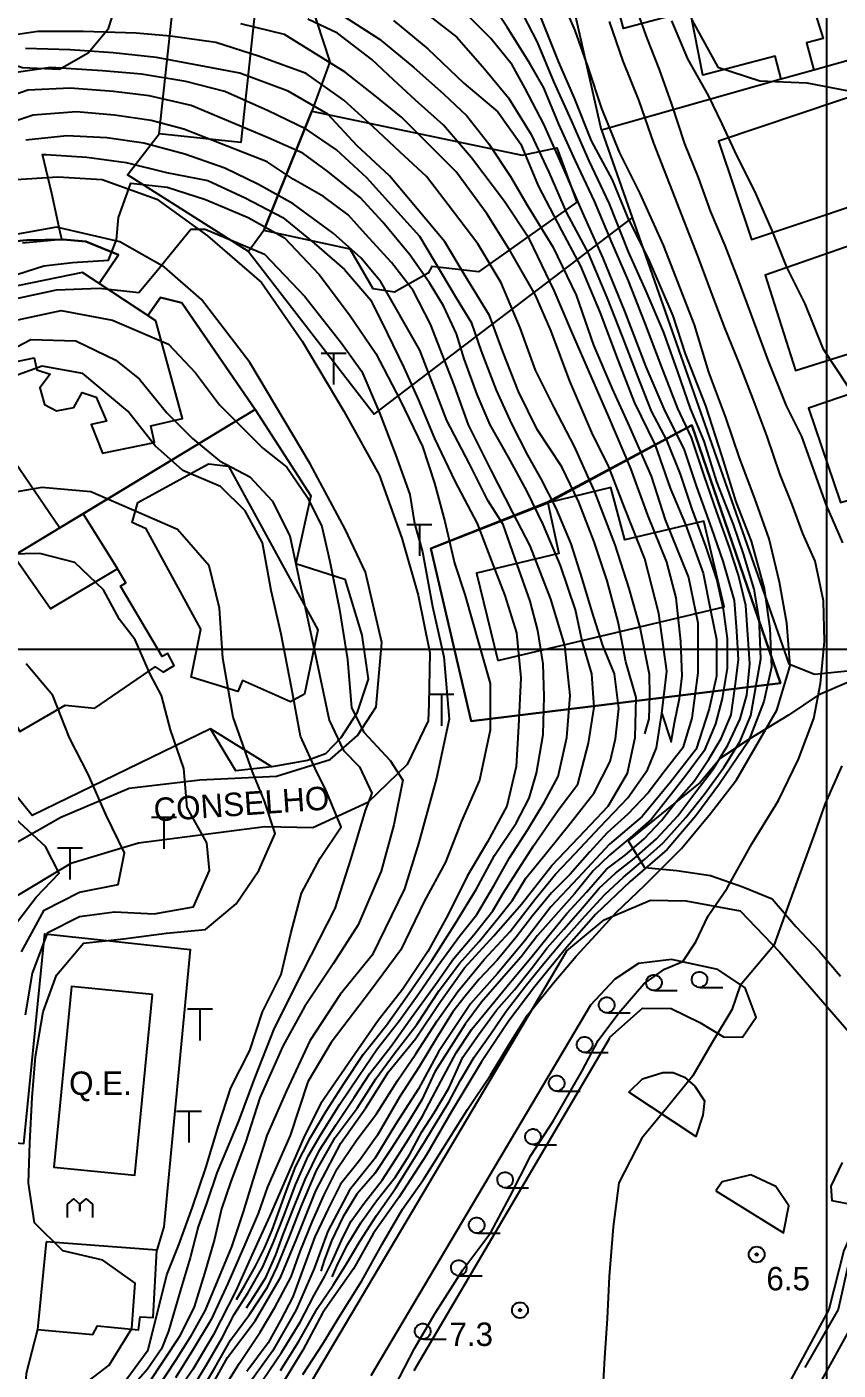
# Model space of a CAD drawing. Extents: x 555347 to 556479, y 8560498 to 8561653.
# Drawn here: x 555697.7 to 555801.5, y 8561107.8 to 8561279.7 of the extents above; entities that cross this region are included whole.
import ezdxf

# ---------------------------------------------------------------- set-up
doc = ezdxf.new("R2010")
doc.units = 0
doc.header["$MEASUREMENT"] = 0
for name, color, linetype in [('10', 24, 'CONTINUOUS'), ('12', 3, 'CONTINUOUS'), ('21', 4, 'CONTINUOUS'), ('30', 2, 'CONTINUOUS'), ('38', 255, 'CONTINUOUS'), ('4', 255, 'CONTINUOUS'), ('42', 255, 'CONTINUOUS'), ('44', 255, 'CONTINUOUS'), ('5', 1, 'CONTINUOUS'), ('50', 255, 'CONTINUOUS'), ('6', 2, 'CONTINUOUS'), ('7', 42, 'CONTINUOUS')]:
    doc.layers.add(name, color=color, linetype=linetype)

# ---------------------------------------------------------------- blocks, each defined once
blk = doc.blocks.new('COD007', base_point=(556370.32, 8561240.38))
at = {"layer": '4'}
for points in [[(556370.316, 8561241.3956), (556370.5168, 8561241.3792), (556370.7156, 8561241.318), (556370.9212, 8561241.2012), (556371.1236, 8561241.0072), (556371.2452, 8561240.7848), (556371.3152, 8561240.5864), (556371.3332, 8561240.3828), (556371.314, 8561240.188), (556371.2436, 8561239.9836), (556371.1232, 8561239.7764), (556370.9232, 8561239.5776), (556370.718, 8561239.4492), (556370.5176, 8561239.396), (556370.3128, 8561239.3792), (556370.108, 8561239.3984), (556369.9132, 8561239.4596), (556369.7048, 8561239.5812), (556369.5112, 8561239.7812), (556369.3808, 8561239.9844), (556369.3248, 8561240.184), (556369.3128, 8561240.386), (556369.3268, 8561240.5876), (556369.38, 8561240.79), (556369.5116, 8561240.9964), (556369.7064, 8561241.1968), (556369.9148, 8561241.3292), (556370.1204, 8561241.3896)], [(556370.32, 8561240.18), (556370.12, 8561240.38), (556370.32, 8561240.58), (556370.52, 8561240.38)]]:
    blk.add_lwpolyline(points, close=True, dxfattribs=at)
blk = doc.blocks.new('COD140', base_point=(555924.61, 8561329.59))
at = {"layer": '30'}
blk.add_lwpolyline([(555923.01, 8561327.89), (555923.01, 8561329.59), (555923.81, 8561330.298333), (555924.607333, 8561329.587167), (555924.61, 8561328.74), (555924.607333, 8561329.587167), (555925.41, 8561330.298333), (555926.207333, 8561329.587167), (555926.21, 8561327.89)], dxfattribs=at)
blk = doc.blocks.new('COD002', base_point=(556385.36, 8561413.63))
at = {"layer": '30'}
blk.add_line((556385.477067, 8561412.624135), (556388.357067, 8561412.624135), dxfattribs=at)
blk.add_lwpolyline([(556384.36, 8561413.73), (556384.4, 8561413.93), (556384.44, 8561414.03), (556384.5, 8561414.13), (556384.56, 8561414.23), (556384.64, 8561414.33), (556384.8, 8561414.45), (556384.92, 8561414.53), (556385.06, 8561414.58), (556385.26, 8561414.63), (556385.46, 8561414.63), (556385.66, 8561414.58), (556385.76, 8561414.55), (556385.92, 8561414.45), (556386.06, 8561414.33), (556386.16, 8561414.23), (556386.22, 8561414.13), (556386.28, 8561414.03), (556386.32, 8561413.93), (556386.36, 8561413.73), (556386.36, 8561413.53), (556386.31, 8561413.33), (556386.26, 8561413.23), (556386.21, 8561413.13), (556386.16, 8561413.03), (556386.06, 8561412.93), (556385.91, 8561412.83), (556385.76, 8561412.73), (556385.66, 8561412.68), (556385.46, 8561412.63), (556385.26, 8561412.63), (556385.06, 8561412.68), (556384.96, 8561412.73), (556384.81, 8561412.83), (556384.66, 8561412.93), (556384.56, 8561413.03), (556384.51, 8561413.13), (556384.46, 8561413.23), (556384.41, 8561413.33), (556384.36, 8561413.53)], close=True, dxfattribs=at)
blk = doc.blocks.new('COD013', base_point=(555984.05, 8561208.14))
at = {"layer": '50'}
for p, q in [((555985.645993, 8561212.14), (555982.445993, 8561212.14)), ((555984.0524, 8561212.1364), (555984.0524, 8561208.1444))]:
    blk.add_line(p, q, dxfattribs=at)

msp = doc.modelspace()

# ---------------------------------------------------------------- linework, layer by layer
at = {"layer": '10'}
for points in [[(555728.1, 8561293.44, 21.37), (555730.36, 8561293.69, 21.37), (555736.45, 8561275.17, 21.93), (555734.11, 8561268.86, 28.59), (555728, 8561253.59, 29.28), (555726.01, 8561250.91, 30.28), (555710.53, 8561260.72, 27.6), (555714.61, 8561265.96, 45.82)], [(555804.92, 8561293.68, 6.06), (555810.33, 8561277.49, 6.06), (555798.37, 8561274.1, 6.81)], [(555794.18, 8561272.97, 6.81), (555771.18, 8561266.45, 9.6), (555767.48, 8561282.81, 12.88)], [(555771.18, 8561266.45, 9.6), (555795.17, 8561198.16, 12.64), (555798.44, 8561196.83, 12.56), (555807.77, 8561197.77, 12.22), (555834.55, 8561205.19, 8.85)], [(555726.01, 8561250.91, 30.28), (555742.09, 8561230.1, 29.42), (555775.06, 8561255.18, 11.48)], [(555681.99, 8561244.62, 27.22), (555690.49, 8561249.7, 27.65), (555694, 8561252, 27.84), (555697.66, 8561252.35, 27.85), (555702.31, 8561252.44, 27.86), (555705.23, 8561252.19, 27.9), (555709.38, 8561250.47, 28.56), (555706.92, 8561246.81, 28.68)], [(555698.33, 8561178.74, 35.78), (555664.39, 8561220.75, 27.91), (555662.68, 8561225.03, 27.31), (555662.24, 8561227.05, 27.27), (555662.4, 8561228.19, 27.25), (555663.03, 8561229.75, 27.24), (555665.34, 8561231.87, 27.24), (555681.99, 8561244.62, 27.22), (555701.9, 8561215.55, 36.19)], [(555713.14, 8561242.7, 26.8), (555714.77, 8561245.04, 26.8), (555717.48, 8561244.34, 27.79), (555726.86, 8561230.67, 31.66), (555695.95, 8561211.95, 55.9)], [(555726.86, 8561230.67, 31.66), (555734, 8561219.62, 32.2), (555732.09, 8561211, 31.04), (555738.36, 8561208.97, 29.06), (555740.52, 8561201.82, 29.06), (555741.36, 8561196.19, 29.06), (555739.88, 8561191.83, 29.06), (555737.86, 8561188.65, 29.63), (555735.86, 8561186.62, 29.63), (555733.56, 8561185.75, 30.39), (555729.03, 8561184.95, 30.96), (555721.17, 8561189.81, 33.34), (555698.33, 8561178.74, 35.78)], [(555754.53, 8561190.79, 29.16), (555794.09, 8561195.67, 13.62), (555782.76, 8561228.69, 13.92), (555764.22, 8561218.78, 25.36)], [(555764.22, 8561218.78, 25.36), (555749.34, 8561212.91, 29.29), (555754.53, 8561190.79, 29.16)], [(555704.87, 8561217.35, 36.2), (555709.28, 8561210.3, 57.17)], [(555699.02, 8561112.95, 34.32), (555697.57, 8561107.3, 34.31), (555697.05, 8561099.55, 34.21), (555672.89, 8561102, 34.65), (555676.16, 8561138.42, 34.7), (555697.26, 8561136.77, 34.51), (555699.96, 8561163.59, 33.36), (555718.55, 8561161.59, 33.52), (555715.19, 8561126.08, 34.6), (555714.28, 8561123.09, 34.31)], [(555824.46, 8561131.02, 6.98), (555810.07, 8561134.09, 8.31), (555803.12, 8561122.75, 8.98), (555801.48, 8561115.51, 8.99), (555797.24, 8561108.07, 8.92)]]:
    msp.add_polyline3d(points, dxfattribs=at)
at = {"layer": '12'}
for points in [[(555692.9, 8561259.89, 25.49), (555701.61, 8561260.47, 26.01), (555707.32, 8561260.11, 26.35), (555714.31, 8561257.59, 26.83), (555720.79, 8561252.9, 27.19), (555727.7, 8561246.95, 27.66), (555732.88, 8561239.44, 27.98), (555738.23, 8561230.48, 28.28), (555742.73, 8561222.31, 28.49), (555745.63, 8561214.23, 28.81), (555747.73, 8561206.94, 29), (555749.23, 8561199.54, 28.91), (555749.12, 8561192.96, 29.31), (555749.01, 8561190.83, 29.37), (555746.31, 8561185.24, 29.62), (555741.31, 8561180.38, 29.97), (555734.25, 8561177.13, 30.56), (555728.13, 8561177.26, 31.82), (555711.96, 8561175.2, 33.65), (555703.29, 8561172.58, 34.71), (555696.13, 8561168.28, 35.42)], [(555686.33, 8561169.61, 35.57), (555702.02, 8561178.53, 34.46), (555710.74, 8561182.24, 33.62), (555719.78, 8561183.29, 32.52), (555729.63, 8561183.76, 31.51), (555736.47, 8561185.88, 30.36), (555739.98, 8561188.98, 29.72), (555742.37, 8561192.63, 29.18), (555743.07, 8561200.87, 28.8), (555741.01, 8561209.85, 28.55), (555738.41, 8561215.37, 28.35), (555733.93, 8561223.74, 28.35), (555726.2, 8561236.71, 28.04), (555720.01, 8561244.77, 27.66), (555715.29, 8561248.91, 26.81), (555709.58, 8561252.16, 26.2), (555701.46, 8561254, 25.52), (555693.35, 8561252.59, 25.32)], [(555676.04, 8560990.23, 10.19), (555717.93, 8561022.59, 14.54), (555722.06, 8561018.68, 14.64), (555761.36, 8561052.13, 10.08), (555763.21, 8561055.97, 9.68), (555762.66, 8561060.53, 9.53), (555759.82, 8561065.22, 9.72), (555731.52, 8561096.95, 9.58), (555732.17, 8561103.39, 9.46), (555733.52, 8561105.36, 9.44), (555766.76, 8561161.41, 8.69), (555771.52, 8561165.39, 8.64), (555777.49, 8561167.91, 8.27), (555781.97, 8561167.81, 8.04), (555788.93, 8561166.54, 7.98), (555793.98, 8561161.28, 7.54), (555803.42, 8561150.41, 7.12)], [(555747.21, 8561107.71, 8.92), (555772.24, 8561150.2, 8.11), (555772.25, 8561150.35, 8.11), (555776.44, 8561154.06, 7.92), (555780.13, 8561154.01, 7.8), (555783.77, 8561152.22, 7.71), (555786.81, 8561150.41, 7.71), (555789.26, 8561150.38, 7.71), (555790.99, 8561152.92, 7.78), (555789.6, 8561156.69, 7.98), (555786.08, 8561159.02, 8), (555780.17, 8561160.29, 8.12), (555775.95, 8561159.77, 8.33), (555772.9, 8561157.79, 8.45), (555769.78, 8561154.47, 8.45), (555741.69, 8561107.01, 9.35)], [(555802, 8561134.34, 6.79), (555800.54, 8561131.28, 6.89), (555800.69, 8561129.48, 7.04), (555803.95, 8561128.8, 7.16)], [(555803.95, 8561128.8, 7.16), (555804.5, 8561128.13, 0), (555802.23, 8561123.06, 0), (555800.27, 8561115.51, 0), (555793.24, 8561102.5, 0), (555782.34, 8561083.64, 0), (555777.78, 8561076.97, 0), (555775.09, 8561075.81, 0), (555771.97, 8561074.22, 0), (555766.49, 8561068.3, 0)], [(555796.25, 8561100.77, 7.88), (555810.57, 8561126.7, 6.81)], [(555802.23, 8561123.06, 0), (555800.27, 8561115.51, 0), (555793.24, 8561102.5, 0), (555777.78, 8561076.97, 0), (555775.09, 8561075.81, 0), (555771.97, 8561074.22, 0), (555766.49, 8561068.3, 0)]]:
    msp.add_polyline3d(points, dxfattribs=at)
for points in [[(555774.7, 8561143.34, 7.95), (555776.43, 8561145.02, 7.87), (555779.04, 8561145.85, 7.78), (555780.36, 8561145.83, 0), (555781.8, 8561145.25, 7.78), (555783.14, 8561144.1, 0), (555784.38, 8561142.22, 7.71), (555784.18, 8561140.39, 7.66), (555783.25, 8561137.63, 7.6)], [(555785.85, 8561130.68, 7.5), (555794.49, 8561125.33, 7.36), (555795.17, 8561128.78, 7.34), (555793.51, 8561131.26, 7.3), (555790.3, 8561132.73, 7.3), (555786.66, 8561131.83, 7.3)]]:
    msp.add_polyline3d(points, close=True, dxfattribs=at)
at = {"layer": '21'}
msp.add_polyline3d([(555713.75, 8561155.82, 31.04), (555703.37, 8561156.86, 31.04), (555701.11, 8561133.73, 31.04), (555711.5, 8561132.71, 31.04)], close=True, dxfattribs=at)
at = {"layer": '30'}
msp.add_polyline3d([(555712.44, 8561303.39, 14.84), (555708.39, 8561304.21, 14.26), (555704.12, 8561304.44, 14.25), (555699.84, 8561303.72, 14.25), (555696.08, 8561301.63, 14.25), (555692.03, 8561300.51, 14.29), (555689.13, 8561297.52, 14.9), (555688.25, 8561293.23, 15.6), (555686.97, 8561288.97, 16.1), (555686.53, 8561284.46, 17.64), (555686.88, 8561279.8, 19.67), (555688.88, 8561276.25, 21.5), (555693.29, 8561275.66, 22.15), (555697.11, 8561274.46, 23.03), (555701.84, 8561274.25, 23.72), (555705.49, 8561276.35, 23.73), (555708.1, 8561279.45, 23.74), (555709.48, 8561283.71, 23.64), (555709.71, 8561287.93, 22.38), (555709.93, 8561292.01, 21.11), (555711.68, 8561296.7, 19.47)], close=True, dxfattribs=at)
msp.add_polyline3d([(555802.88, 8561195.84, 14.61), (555798.94, 8561194.11, 14.62), (555795.12, 8561191.58, 14.77), (555790.11, 8561188.51, 15.76), (555786.44, 8561186.07, 16.68), (555783.83, 8561182.97, 16.67), (555774.6, 8561175.49, 16.7), (555776.71, 8561172.09, 16.63), (555780.83, 8561171.67, 16.16), (555785.13, 8561171.04, 15.19), (555789.29, 8561169.61, 14.69), (555793.05, 8561168.06, 14.05), (555796.05, 8561164.51, 13.23), (555799.07, 8561161.36, 13.01), (555801.79, 8561158.17, 12.52)], dxfattribs=at)
at = {"layer": '42'}
msp.add_lwpolyline([(555679.54, 8561202), (555686.69, 8561206.45), (555695.95, 8561211.95), (555701.9, 8561215.55), (555704.87, 8561217.35), (555726.86, 8561230.67), (555734, 8561219.62), (555732.09, 8561211), (555738.36, 8561208.97), (555740.52, 8561201.82), (555741.36, 8561196.19), (555739.88, 8561191.83), (555737.86, 8561188.65), (555735.86, 8561186.62), (555733.56, 8561185.75), (555729.03, 8561184.95), (555724.42, 8561184.45), (555721.17, 8561189.81), (555698.33, 8561178.74)], close=True, dxfattribs=at)
for points in [[(555681.99, 8561244.62, 27.22), (555701.9, 8561215.55, 36.19), (555704.87, 8561217.35, 36.2), (555726.86, 8561230.67, 31.66), (555717.48, 8561244.34, 27.79), (555714.77, 8561245.04, 26.8), (555713.14, 8561242.7, 26.8), (555706.92, 8561246.81, 28.68), (555709.38, 8561250.47, 28.56), (555705.23, 8561252.19, 27.9), (555702.31, 8561252.44, 27.86), (555697.66, 8561252.35, 27.85), (555694, 8561252, 27.84), (555690.49, 8561249.7, 27.65)], [(555701.9, 8561215.55, 36.19), (555695.95, 8561211.95, 55.9), (555686.69, 8561206.45, 57.97), (555679.54, 8561202, 0), (555674.53, 8561208.19, 36.7), (555664.39, 8561220.75, 27.91), (555662.68, 8561225.03, 27.31), (555662.24, 8561227.05, 27.27), (555662.4, 8561228.19, 27.25), (555663.03, 8561229.75, 27.24), (555665.34, 8561231.87, 27.24), (555681.99, 8561244.62, 27.22)], [(555749.34, 8561212.91, 29.29), (555764.31, 8561218.75, 52.72), (555782.76, 8561228.69, 13.92), (555794.09, 8561195.67, 13.62), (555754.53, 8561190.79, 29.16)]]:
    msp.add_polyline3d(points, close=True, dxfattribs=at)
at = {"layer": '44'}
for points in [[(555800, 8561650.99), (555800, 8560499)], [(555347.92, 8561200), (556477.51, 8561200)]]:
    msp.add_lwpolyline(points, dxfattribs=at)
at = {"layer": '5'}
for points in [[(555763.04, 8561281.77, 10), (555765.69, 8561275.15, 10), (555767.72, 8561270.51, 10), (555769.88, 8561265.05, 10), (555772.55, 8561260.07, 10), (555774.49, 8561255.39, 10), (555777.3, 8561249.7, 10), (555780.32, 8561242.68, 10), (555781.91, 8561237.83, 10), (555784.51, 8561231.14, 10), (555786.61, 8561224.68, 10), (555788.39, 8561218.86, 10), (555790.33, 8561213.85, 10), (555792.01, 8561207.8, 10), (555792.73, 8561202.65, 10), (555792.94, 8561197.71, 10), (555791.99, 8561193.3, 10), (555789.99, 8561188.26, 10), (555786.3, 8561182.78, 10), (555783.27, 8561178.7, 10), (555779.6, 8561174.39, 10), (555774.87, 8561170.29, 10), (555770.46, 8561166.09, 10), (555766.78, 8561161.89, 10), (555762.68, 8561156.85, 10), (555759.32, 8561152.44, 10), (555755.86, 8561147.19, 10), (555751.97, 8561140.78, 10), (555748.82, 8561135.32, 10), (555745.25, 8561129.85, 10), (555742.02, 8561125.29, 10), (555739.48, 8561120.7, 10), (555735.56, 8561115.11, 10), (555732.99, 8561110.29, 10), (555729.68, 8561104.94, 10)], [(555744.6, 8561280.46, 15), (555748.99, 8561276.86, 15), (555753.58, 8561272.47, 15), (555757.94, 8561268.76, 15), (555760.89, 8561264.66, 15), (555763.09, 8561259.33, 15), (555766.08, 8561253.58, 15), (555768.52, 8561249.03, 15), (555770.98, 8561243.13, 15), (555773.35, 8561236.93, 15), (555775.37, 8561231.64, 15), (555778.05, 8561226.13, 15), (555779.99, 8561220.63, 15), (555781.94, 8561215.96, 15), (555784.19, 8561209.75, 15), (555785.19, 8561204.79, 15), (555785.9, 8561201.27, 15), (555785.9, 8561196.58, 15), (555784.96, 8561192.36, 15), (555783.32, 8561187.21, 15), (555780.04, 8561182.99, 15), (555776.41, 8561178.59, 15), (555772.21, 8561175.06, 15), (555768.16, 8561170.7, 15), (555764.72, 8561167.03, 15), (555761.34, 8561162.63, 15), (555757.87, 8561158.53, 15), (555754.45, 8561154.64, 15), (555750.35, 8561148.5, 15), (555747.76, 8561143.76, 15), (555744.84, 8561139.19, 15), (555742.19, 8561134.83, 15), (555738.93, 8561130.8, 15), (555736.16, 8561125.55, 15), (555734.44, 8561120.76, 15), (555732.14, 8561115.48, 15), (555729.11, 8561110.19, 15), (555725.47, 8561105.13, 15)], [(555782.76, 8561280.55, 5), (555786.09, 8561274.51, 5), (555791.45, 8561272.76, 5), (555797.48, 8561272.5, 5), (555802.82, 8561271.48, 5)], [(555720.4, 8561104.07, 20), (555723.32, 8561109.37, 20), (555726.86, 8561114.06, 20), (555730.16, 8561119.68, 20), (555732.16, 8561124.53, 20), (555734.63, 8561130.69, 20), (555737.84, 8561136.8, 20), (555741.06, 8561141.31, 20), (555743.95, 8561145.91, 20), (555747.39, 8561150.13, 20), (555750.53, 8561154.79, 20), (555753.66, 8561159.22, 20), (555757.43, 8561163.33, 20), (555760.96, 8561167.39, 20), (555764.84, 8561172.35, 20), (555768.3, 8561175.95, 20), (555772.06, 8561179.94, 20), (555774.54, 8561184.13, 20), (555775.51, 8561188.7, 20), (555775.65, 8561193.82, 20), (555774.33, 8561198.41, 20), (555773.35, 8561203.53, 20), (555771.91, 8561208.78, 20), (555770.24, 8561213.74, 20), (555768.31, 8561218.83, 20), (555766.12, 8561223.34, 20), (555762.95, 8561228.11, 20), (555760.56, 8561232.98, 20), (555758.6, 8561237.97, 20), (555756.85, 8561242.71, 20), (555753.62, 8561247.99, 20), (555751.13, 8561252.14, 20), (555744.06, 8561260.59, 20), (555739.91, 8561264.47, 20), (555736.17, 8561268.49, 20), (555731.11, 8561271.43, 20), (555724.93, 8561273.74, 20), (555719.71, 8561274.7, 20), (555714.26, 8561275.73, 20), (555708.7, 8561276.35, 20), (555703.22, 8561276.7, 20), (555697.51, 8561276.87, 20)], [(555697.11, 8561252.01, 25), (555702.13, 8561252.47, 25), (555701.93, 8561253.38, 25), (555700.84, 8561258.31, 25), (555699.67, 8561263.32, 25), (555700.12, 8561263.3, 25), (555705.33, 8561262.98, 25), (555710.39, 8561262.29, 25), (555715.54, 8561261, 25), (555720.83, 8561260.01, 25), (555725.59, 8561257.79, 25), (555730.43, 8561255.26, 25), (555734.43, 8561251.99, 25), (555738.32, 8561248.59, 25), (555741.66, 8561244.67, 25), (555743.81, 8561240.37, 25), (555745.9, 8561236.05, 25), (555747.77, 8561231.9, 25), (555749.84, 8561226.98, 25), (555752.43, 8561221.53, 25), (555755.29, 8561216.09, 25), (555757.1, 8561211.42, 25), (555758.84, 8561206.9, 25), (555760.34, 8561202.11, 25), (555760.86, 8561196.33, 25), (555760.58, 8561190.17, 25), (555760.26, 8561185.02, 25), (555759.07, 8561179.91, 25), (555756.63, 8561175.34, 25), (555754.01, 8561170.95, 25), (555751.54, 8561165.98, 25), (555748.99, 8561161.34, 25), (555745.75, 8561156.46, 25), (555742.63, 8561152.48, 25), (555739.24, 8561147.65, 25), (555735.3, 8561141.87, 25), (555733.18, 8561137.72, 25), (555728.72, 8561127.43, 25), (555726.47, 8561122.48, 25), (555724.39, 8561117.91, 25), (555721.52, 8561112.21, 25), (555718.92, 8561107.84, 25), (555716, 8561103.65, 25)], [(555710.31, 8561106.47, 30), (555713.2, 8561110.36, 30), (555715.59, 8561119.93, 30), (555717.11, 8561123.8, 30), (555718.86, 8561128.61, 30), (555720.57, 8561133.62, 30), (555722.18, 8561139.01, 30), (555723.76, 8561143.87, 30), (555726.21, 8561148.67, 30), (555727.8, 8561153.6, 30), (555730.21, 8561158.38, 30), (555731.46, 8561163.61, 30), (555732.83, 8561168.79, 30), (555735.19, 8561173.27, 30), (555737.88, 8561177.3, 30), (555735.88, 8561182.1, 30), (555734.79, 8561184.26, 30), (555732.66, 8561188.89, 30), (555731.51, 8561195.1, 30), (555730.21, 8561201.95, 30), (555728.91, 8561207.51, 30), (555727.8, 8561213.62, 30), (555725.58, 8561217.7, 30), (555722.43, 8561220.85, 30), (555717.61, 8561222.89, 30), (555714.09, 8561226.04, 30), (555710.57, 8561230.48, 30), (555704.83, 8561235.3, 30), (555699.64, 8561236.23, 30), (555693.89, 8561234.19, 30)]]:
    msp.add_polyline3d(points, dxfattribs=at)
at = {"layer": '6'}
for points in [[(555732.96, 8561107.19, 9), (555735.56, 8561111.1, 9), (555737.6, 8561114.48, 9), (555740.55, 8561119.17, 9), (555743.14, 8561123.89, 9), (555745.72, 8561128.33, 9), (555748.4, 8561132.16, 9), (555750.92, 8561136.16, 9), (555754.07, 8561141.09, 9), (555757.01, 8561145.5, 9), (555759.43, 8561149.5, 9), (555761.74, 8561153.17, 9), (555765.1, 8561157.37, 9), (555767.94, 8561160.74, 9), (555770.46, 8561163.47, 9), (555773.08, 8561166.3, 9), (555776.73, 8561169.81, 9), (555781.42, 8561174.5, 9), (555785.14, 8561179, 9), (555788.47, 8561183.31, 9), (555793.65, 8561192.21, 9), (555795.36, 8561197.88, 9), (555794.92, 8561203.36, 9), (555793.97, 8561208.57, 9), (555792.67, 8561214.12, 9), (555790.81, 8561219.31, 9), (555788.86, 8561224.49, 9), (555787.1, 8561229.67, 9), (555784.94, 8561235.45, 9), (555783.09, 8561241.51, 9), (555781.03, 8561246.89, 9), (555779.15, 8561251.73, 9), (555776.15, 8561258.33, 9), (555773.5, 8561263.62, 9), (555771.25, 8561269.19, 9), (555769.49, 8561274.48, 9), (555767.83, 8561279.17, 9), (555765.67, 8561284.26, 9)], [(555736.74, 8561119.67, 12), (555737.48, 8561121.45, 12), (555738.74, 8561123.87, 12), (555740.42, 8561126.6, 12), (555742.41, 8561129.43, 12), (555744.83, 8561132.48, 12), (555746.61, 8561135.32, 12), (555748.19, 8561138.26, 12), (555749.77, 8561140.67, 12), (555751.66, 8561143.82, 12), (555753.44, 8561147.82, 12), (555755.44, 8561150.65, 12), (555757.75, 8561153.8, 12), (555760.06, 8561156.43, 12), (555762.26, 8561159.16, 12), (555764.26, 8561161.79, 12), (555766.36, 8561164.2, 12), (555768.78, 8561166.93, 12), (555770.88, 8561169.45, 12), (555772.98, 8561171.34, 12), (555775.39, 8561173.23, 12), (555778.23, 8561175.76, 12), (555780.96, 8561178.7, 12), (555783.27, 8561181.74, 12), (555785.48, 8561184.68, 12), (555787.37, 8561187.73, 12), (555788.94, 8561191.09, 12), (555789.78, 8561194.14, 12), (555790.2, 8561198.13, 12), (555789.68, 8561205.6, 12), (555788.71, 8561209.48, 12), (555787.58, 8561213.04, 12), (555785.97, 8561217.56, 12), (555784.35, 8561222.25, 12), (555782.73, 8561227.1, 12), (555780.96, 8561230.82, 12), (555778.85, 8561236.31, 12), (555776.75, 8561241.81, 12), (555774.65, 8561247.14, 12), (555772.55, 8561251.99, 12), (555770.29, 8561257.33, 12), (555767.86, 8561262.5, 12), (555765.76, 8561267.19, 12), (555763.82, 8561271.87, 12), (555762.04, 8561274.95, 12), (555759.13, 8561279.63, 12), (555755.9, 8561284.48, 12)], [(555736.61, 8561282.05, 16), (555742.8, 8561278.06, 16), (555747.19, 8561274.47, 16), (555750.99, 8561271.07, 16), (555753.98, 8561268.28, 16), (555756.78, 8561264.68, 16), (555759.57, 8561260.49, 16), (555761.77, 8561256.69, 16), (555764.96, 8561251.5, 16), (555767.96, 8561245.31, 16), (555770.16, 8561238.92, 16), (555772.55, 8561233.33, 16), (555774.75, 8561228.54, 16), (555777.54, 8561222.15, 16), (555779.34, 8561216.56, 16), (555782.34, 8561209.17, 16), (555783.53, 8561203.38, 16), (555783.53, 8561196.99, 16), (555782.74, 8561191.2, 16), (555781.59, 8561187.41, 16), (555779.18, 8561184.26, 16), (555777.18, 8561181.64, 16), (555774.55, 8561178.91, 16), (555771.93, 8561176.49, 16), (555769.72, 8561174.07, 16), (555767.2, 8561171.24, 16), (555764.79, 8561168.82, 16), (555762.37, 8561165.88, 16), (555760.27, 8561163.15, 16), (555757.85, 8561160.21, 16), (555755.54, 8561157.79, 16), (555753.76, 8561155.59, 16), (555752.18, 8561153.59, 16), (555750.08, 8561150.23, 16), (555747.87, 8561146.55, 16), (555745.35, 8561142.67, 16), (555742.52, 8561137.84, 16), (555740.21, 8561134.58, 16), (555737.79, 8561131.53, 16), (555736.22, 8561128.38, 16), (555734.53, 8561124.81, 16), (555731.7, 8561117.14, 16), (555730.12, 8561114.1, 16), (555728.55, 8561111.26, 16), (555725.82, 8561107.59, 16)], [(555727.92, 8561106.54, 13), (555730.23, 8561110, 13), (555732.64, 8561113.89, 13), (555734.43, 8561117.35, 13), (555735.8, 8561119.77, 13), (555736.74, 8561121.66, 13), (555738.11, 8561124.71, 13), (555739.16, 8561126.81, 13), (555740.84, 8561129.12, 13), (555743.15, 8561132.06, 13), (555744.83, 8561134.69, 13), (555746.51, 8561137.31, 13), (555748.29, 8561140.25, 13), (555749.56, 8561142.67, 13), (555751.03, 8561145.4, 13), (555752.6, 8561148.34, 13), (555754.6, 8561151.39, 13), (555759.53, 8561157.37, 13), (555762.16, 8561160.53, 13), (555764.47, 8561163.36, 13), (555766.78, 8561166.2, 13), (555769.3, 8561168.93, 13), (555771.82, 8561171.87, 13), (555774.24, 8561173.65, 13), (555776.66, 8561175.76, 13), (555778.86, 8561178.07, 13), (555780.86, 8561180.59, 13), (555783.06, 8561183.11, 13), (555784.95, 8561185.94, 13), (555786.53, 8561188.57, 13), (555787.79, 8561191.62, 13), (555788.31, 8561195.29, 13), (555788.73, 8561198.65, 13), (555788.52, 8561202.33, 13), (555788.23, 8561206.25, 13), (555786.77, 8561211.26, 13), (555785.32, 8561215.46, 13), (555783.38, 8561220.8, 13), (555781.76, 8561225.65, 13), (555779.34, 8561230.49, 13), (555776.91, 8561236.15, 13), (555774.17, 8561243.26, 13), (555771.42, 8561250.05, 13), (555768.83, 8561255.87, 13), (555766.41, 8561261.37, 13), (555763.82, 8561267.19, 13), (555761.4, 8561271.87, 13), (555759.78, 8561274.78, 13), (555757.03, 8561278.18, 13), (555753.64, 8561281.57, 13)], [(555730.12, 8561107.69, 11), (555732.43, 8561111.37, 11), (555734.85, 8561115.67, 11), (555736.85, 8561118.61, 11), (555738.42, 8561121.14, 11), (555740.31, 8561124.29, 11), (555742.41, 8561127.54, 11), (555744.83, 8561131.01, 11), (555746.61, 8561133.85, 11), (555748.61, 8561137, 11), (555750.19, 8561139.62, 11), (555751.66, 8561142.04, 11), (555753.13, 8561144.77, 11), (555754.91, 8561147.82, 11), (555757.01, 8561150.76, 11), (555759.01, 8561153.7, 11), (555761.42, 8561156.85, 11), (555763.84, 8561159.79, 11), (555766.05, 8561162.42, 11), (555769.09, 8561165.88, 11), (555771.61, 8561168.61, 11), (555774.03, 8561170.82, 11), (555776.76, 8561173.13, 11), (555779.07, 8561175.23, 11), (555782.01, 8561178.49, 11), (555784.32, 8561181.43, 11), (555786.84, 8561184.89, 11), (555788.94, 8561188.26, 11), (555790.31, 8561191.51, 11), (555791.57, 8561198.76, 11), (555791.47, 8561202.02, 11), (555791.36, 8561203.91, 11), (555790.73, 8561207.69, 11), (555789.36, 8561212.2, 11), (555788.07, 8561215.95, 11), (555785.97, 8561221.44, 11), (555784.35, 8561226.62, 11), (555782.57, 8561230.82, 11), (555780.96, 8561235.51, 11), (555779.18, 8561240.52, 11), (555776.91, 8561245.85, 11), (555774.65, 8561250.86, 11), (555772.23, 8561257, 11), (555769.64, 8561262.5, 11), (555767.38, 8561267.67, 11), (555765.12, 8561272.68, 11), (555763.01, 8561277.69, 11), (555760.59, 8561282.38, 11)], [(555775.55, 8561282.2, 7), (555777.02, 8561278.19, 7), (555778.59, 8561274.18, 7), (555780.15, 8561269.78, 7), (555781.81, 8561264.69, 7), (555783.57, 8561260.39, 7), (555785.14, 8561255.99, 7), (555787, 8561251.68, 7), (555788.66, 8561247.38, 7), (555790.32, 8561242.88, 7), (555792.48, 8561237.01, 7), (555794.82, 8561231.14, 7), (555796.78, 8561227.23, 7), (555799.91, 8561218.52, 7), (555802.06, 8561213.63, 7)], [(555722.25, 8561104.43, 18), (555724.87, 8561108.64, 18), (555727.5, 8561112.63, 18), (555729.39, 8561115.78, 18), (555731.49, 8561119.67, 18), (555732.64, 8561122.92, 18), (555734.22, 8561126.81, 18), (555735.69, 8561130.17, 18), (555737.37, 8561133.53, 18), (555739.89, 8561137.21, 18), (555742.41, 8561140.57, 18), (555745.14, 8561144.87, 18), (555747.45, 8561148.24, 18), (555750.19, 8561152.44, 18), (555752.81, 8561156.22, 18), (555756.17, 8561160.31, 18), (555759.53, 8561163.89, 18), (555762.68, 8561167.98, 18), (555765.31, 8561171.24, 18), (555767.83, 8561173.86, 18), (555770.98, 8561177.23, 18), (555774.55, 8561181.01, 18), (555777.08, 8561184.58, 18), (555778.23, 8561187.41, 18), (555778.94, 8561191.8, 18), (555780.12, 8561188.15, 17), (555780.54, 8561190.57, 17), (555781.17, 8561193.72, 17), (555781.54, 8561196.59, 17), (555781.34, 8561200.99, 17), (555780.74, 8561206.58, 17), (555779.54, 8561211.17, 17), (555777.14, 8561217.16, 17), (555774.95, 8561223.15, 17), (555772.15, 8561229.74, 17), (555769.96, 8561234.73, 17), (555767.36, 8561240.72, 17), (555765.16, 8561245.91, 17), (555761.97, 8561252.5, 17), (555758.77, 8561257.29, 17), (555754.58, 8561262.88, 17), (555750.99, 8561267.08, 17), (555747.39, 8561270.27, 17), (555744.6, 8561272.87, 17), (555741.8, 8561275.46, 17), (555737.41, 8561278.86, 17), (555733.62, 8561280.66, 17)], [(555778.94, 8561191.8, 18), (555779.54, 8561197.19, 18), (555778.54, 8561204.58, 18), (555776.75, 8561211.57, 18), (555774.15, 8561218.16, 18), (555772.15, 8561223.35, 18), (555769.96, 8561227.74, 18), (555767.16, 8561234.33, 18), (555764.77, 8561240.72, 18), (555762.77, 8561245.31, 18), (555759.57, 8561250.9, 18), (555756.58, 8561255.7, 18), (555752.59, 8561261.09, 18), (555748.79, 8561264.88, 18), (555745.6, 8561268.08, 18), (555742.2, 8561270.87, 18), (555738.41, 8561273.87, 18), (555730.62, 8561278.66, 18), (555725.03, 8561280.06, 18)], [(555749.11, 8561281.09, 14), (555752.67, 8561278.34, 14), (555756.23, 8561274.3, 14), (555759.3, 8561270.58, 14), (555762.21, 8561265.89, 14), (555764.47, 8561261.04, 14), (555766.73, 8561255.87, 14), (555769.48, 8561250.7, 14), (555771.9, 8561245.04, 14), (555773.84, 8561240.03, 14), (555775.78, 8561235.02, 14), (555777.56, 8561230.49, 14), (555779.5, 8561226.78, 14), (555781.28, 8561222.41, 14), (555782.73, 8561218.05, 14), (555784.51, 8561213.2, 14), (555785.97, 8561208.84, 14), (555786.77, 8561205.12, 14), (555787.26, 8561201.4, 14), (555787.26, 8561197.6, 14), (555786.63, 8561193.72, 14), (555785.79, 8561190.46, 14), (555784.32, 8561186.99, 14), (555782.01, 8561183.84, 14), (555780.02, 8561181.32, 14), (555777.6, 8561178.28, 14), (555774.87, 8561175.86, 14), (555772.24, 8561173.65, 14), (555770.14, 8561171.66, 14), (555767.73, 8561168.72, 14), (555763, 8561163.36, 14), (555760.9, 8561160.63, 14), (555758.69, 8561158.11, 14), (555755.86, 8561154.85, 14), (555753.76, 8561152.02, 14), (555751.66, 8561148.76, 14), (555749.87, 8561145.92, 14), (555748.19, 8561142.35, 14), (555746.3, 8561139.2, 14), (555744.3, 8561136.05, 14), (555742.2, 8561132.9, 14), (555739.89, 8561130.27, 14), (555738.11, 8561127.33, 14), (555736.64, 8561124.29, 14), (555735.69, 8561121.77, 14), (555735.27, 8561120.4, 14)], [(555744.74, 8561105.64, 8), (555747.28, 8561110.53, 8), (555749.92, 8561115.03, 8), (555753.45, 8561120.6, 8), (555757.03, 8561125.35, 8), (555759.47, 8561129.94, 8), (555762.17, 8561135.2, 8), (555765, 8561139.63, 8), (555768.71, 8561146.04, 8), (555770.76, 8561149.95, 8), (555773.4, 8561153.47, 8), (555776.63, 8561157.19, 8), (555779.27, 8561159.05, 8), (555781.62, 8561160.03, 8), (555783.28, 8561162.57, 8), (555784.85, 8561165.9, 8), (555787.29, 8561169.42, 8), (555790.42, 8561175.09, 8), (555793.85, 8561180.67, 8), (555796.39, 8561185.95, 8), (555798.35, 8561191.13, 8), (555799.23, 8561195.63, 8), (555799.72, 8561201.01, 8), (555799.62, 8561206.2, 8), (555798.54, 8561211.28, 8), (555796.98, 8561214.81, 8), (555795.61, 8561218.52, 8), (555794.04, 8561222.44, 8), (555792.38, 8561227.23, 8), (555790.62, 8561232.02, 8), (555788.86, 8561236.52, 8), (555787, 8561241.12, 8), (555785.34, 8561245.42, 8), (555783.57, 8561250.22, 8), (555781.81, 8561254.72, 8), (555779.96, 8561259.51, 8), (555777.9, 8561264.79, 8), (555776.04, 8561270.17, 8), (555773.99, 8561275.26, 8), (555772.23, 8561280.35, 8)], [(555780.15, 8561280.44, 6), (555782.21, 8561275.55, 6), (555784.85, 8561270.86, 6), (555786.61, 8561267.24, 6), (555788.22, 8561263.73, 6), (555790.89, 8561258.32, 6), (555793.01, 8561253.59, 6), (555794.87, 8561248.92, 6), (555797.22, 8561244.21, 6), (555799.54, 8561238.51, 6), (555802.78, 8561233.58, 6)], [(555776.76, 8561189.2, 19), (555777.29, 8561191.09, 19), (555777.39, 8561194.14, 19), (555777.34, 8561196.79, 19), (555776.15, 8561202.78, 19), (555774.75, 8561207.78, 19), (555772.95, 8561213.37, 19), (555770.36, 8561220.15, 19), (555767.76, 8561225.95, 19), (555765.16, 8561230.94, 19), (555762.77, 8561235.73, 19), (555760.77, 8561241.12, 19), (555758.38, 8561246.91, 19), (555755.38, 8561251.9, 19), (555751.59, 8561256.89, 19), (555748.79, 8561260.49, 19), (555745.4, 8561263.68, 19), (555742, 8561266.88, 19), (555738.21, 8561270.27, 19), (555733.42, 8561273.67, 19), (555727.43, 8561275.86, 19), (555721.84, 8561277.66, 19), (555716.04, 8561278.46, 19), (555711.65, 8561278.86, 19), (555704.86, 8561279.06, 19), (555699.07, 8561279.06, 19), (555695.08, 8561278.46, 19)], [(555719.59, 8561104.46, 21), (555721.71, 8561108.03, 21), (555723.73, 8561111.6, 21), (555726.14, 8561114.88, 21), (555728.46, 8561118.35, 21), (555729.71, 8561120.95, 21), (555731.25, 8561124.71, 21), (555732.8, 8561128.76, 21), (555734.72, 8561133.29, 21), (555737.13, 8561137.53, 21), (555739.93, 8561141.29, 21), (555742.34, 8561145.05, 21), (555744.65, 8561148.23, 21), (555747.55, 8561151.99, 21), (555750.44, 8561156.33, 21), (555753.04, 8561159.8, 21), (555755.55, 8561162.6, 21), (555757.96, 8561165.59, 21), (555759.79, 8561167.9, 21), (555761.52, 8561170.69, 21), (555764.01, 8561173.74, 21), (555767.33, 8561177.89, 21), (555770.24, 8561181.63, 21), (555772.32, 8561185.65, 21), (555773.01, 8561188.56, 21), (555773.43, 8561192.44, 21), (555772.88, 8561196.87, 21), (555771.35, 8561200.47, 21), (555769.97, 8561204.91, 21), (555768.72, 8561209.06, 21), (555767.33, 8561213.49, 21), (555765.4, 8561218.07, 21), (555763.46, 8561221.81, 21), (555761.79, 8561224.85, 21), (555759.72, 8561228.87, 21), (555757.78, 8561233.16, 21), (555755.84, 8561238.15, 21), (555754.59, 8561241.75, 21), (555752.65, 8561244.94, 21), (555747.94, 8561252.84, 21), (555744.34, 8561256.85, 21), (555741.15, 8561260.32, 21), (555737.27, 8561263.92, 21), (555733.4, 8561266.55, 21), (555728.55, 8561268.91, 21), (555723.01, 8561271.4, 21), (555718.02, 8561272.65, 21), (555712.34, 8561273.62, 21), (555707.35, 8561274.03, 21), (555700.7, 8561274.45, 21), (555693.91, 8561273.48, 21)], [(555725.76, 8561115.74, 22), (555727.11, 8561117.77, 22), (555728.26, 8561119.6, 22), (555729.52, 8561122.49, 22), (555730.48, 8561125.1, 22), (555731.83, 8561128.57, 22), (555733.28, 8561132.13, 22), (555735.11, 8561135.89, 22), (555737.23, 8561139.17, 22), (555739.54, 8561142.64, 22), (555741.57, 8561145.73, 22), (555744.27, 8561149.2, 22), (555746.87, 8561152.86, 22), (555749.96, 8561157.1, 22), (555752.27, 8561160.38, 22), (555754.87, 8561163.47, 22), (555757.28, 8561166.55, 22), (555758.63, 8561168.77, 22), (555760.27, 8561171.38, 22), (555762.49, 8561174.84, 22), (555765.67, 8561179.42, 22), (555768.17, 8561182.74, 22), (555769.55, 8561188, 22), (555770.24, 8561192.58, 22), (555769.97, 8561196.87, 22), (555768.72, 8561201.03, 22), (555767.89, 8561205.04, 22), (555765.95, 8561210.72, 22), (555763.73, 8561215.99, 22), (555761.66, 8561220.28, 22), (555759.3, 8561224.58, 22), (555756.95, 8561228.73, 22), (555755.28, 8561232.61, 22), (555753.62, 8561237.18, 22), (555752.65, 8561240.37, 22), (555750.99, 8561243.97, 22), (555749.19, 8561246.88, 22), (555746.69, 8561250.48, 22), (555743.23, 8561254.64, 22), (555740.32, 8561257.82, 22), (555736.17, 8561261.15, 22), (555732.98, 8561263.5, 22), (555728.55, 8561265.44, 22), (555718.71, 8561269.6, 22), (555713.31, 8561270.84, 22), (555708.74, 8561271.4, 22), (555703.2, 8561271.81, 22), (555697.79, 8561271.54, 22), (555693.36, 8561270.01, 22)], [(555718.53, 8561104.95, 23), (555720.65, 8561108.42, 23), (555722.67, 8561111.89, 23), (555724.21, 8561114.88, 23), (555725.95, 8561117.58, 23), (555727.88, 8561120.95, 23), (555729.23, 8561124.13, 23), (555730.58, 8561127.6, 23), (555732.02, 8561131.46, 23), (555733.66, 8561135.12, 23), (555735.3, 8561137.92, 23), (555737.71, 8561141.77, 23), (555740.12, 8561145.34, 23), (555742.53, 8561148.91, 23), (555745.33, 8561152.48, 23), (555747.83, 8561155.95, 23), (555750.24, 8561159.51, 23), (555753.04, 8561163.27, 23), (555755.26, 8561166.07, 23), (555757.48, 8561169.83, 23), (555759.44, 8561173.32, 23), (555761.79, 8561176.92, 23), (555763.87, 8561180.39, 23), (555765.67, 8561183.71, 23), (555766.78, 8561188.7, 23), (555767.2, 8561194.1, 23), (555766.5, 8561200.47, 23), (555764.7, 8561206.43, 23), (555762.07, 8561213.22, 23), (555759.85, 8561217.51, 23), (555757.08, 8561222.91, 23), (555754.17, 8561228.73, 23), (555752.37, 8561233.72, 23), (555749.33, 8561241.62, 23), (555747.11, 8561245.91, 23), (555744.34, 8561249.51, 23), (555741.01, 8561253.11, 23), (555738.8, 8561255.61, 23), (555735.61, 8561257.96, 23), (555731.73, 8561260.18, 23), (555728.41, 8561262.39, 23), (555722.31, 8561264.75, 23), (555717.74, 8561266.55, 23), (555713.59, 8561267.66, 23), (555708.88, 8561268.35, 23), (555704.03, 8561268.77, 23), (555698.49, 8561268.35, 23), (555693.78, 8561266.83, 23)], [(555724.5, 8561116.8, 24), (555725.56, 8561118.64, 24), (555726.91, 8561121.05, 24), (555728.07, 8561123.36, 24), (555729.04, 8561125.67, 24), (555730.77, 8561130.4, 24), (555732.02, 8561133.77, 24), (555733.95, 8561137.53, 24), (555735.98, 8561140.91, 24), (555738.29, 8561144.47, 24), (555740.7, 8561148.14, 24), (555743.69, 8561151.9, 24), (555746.29, 8561155.56, 24), (555749.47, 8561160.19, 24), (555752.37, 8561164.72, 24), (555755.16, 8561169.25, 24), (555757.5, 8561173.6, 24), (555760.27, 8561177.75, 24), (555761.93, 8561180.94, 24), (555762.9, 8561184.13, 24), (555763.73, 8561189.11, 24), (555763.87, 8561193.96, 24), (555763.73, 8561198.12, 24), (555763.04, 8561202.41, 24), (555762.07, 8561206.15, 24), (555760.41, 8561210.86, 24), (555758.61, 8561215.99, 24), (555756.67, 8561219.04, 24), (555754.31, 8561223.74, 24), (555751.4, 8561229.29, 24), (555749.88, 8561233.3, 24), (555747.94, 8561238.29, 24), (555742.95, 8561247.02, 24), (555740.46, 8561250.07, 24), (555736.86, 8561253.25, 24), (555731.73, 8561256.99, 24), (555727.3, 8561259.49, 24), (555723.01, 8561261.56, 24), (555717.88, 8561263.36, 24), (555712.62, 8561264.75, 24), (555707.91, 8561265.44, 24), (555702.78, 8561265.72, 24), (555697.52, 8561265.17, 24)], [(555695.32, 8561247.64, 26), (555699.82, 8561249.07, 26), (555703.5, 8561249.48, 26), (555708.09, 8561249.8, 26), (555709.13, 8561252.39, 26), (555709.39, 8561255.24, 26), (555710.95, 8561259.65, 26), (555715.61, 8561259.13, 26), (555720.54, 8561257.57, 26), (555725.99, 8561255.24, 26), (555730.65, 8561252.65, 26), (555735.06, 8561247.98, 26), (555738.95, 8561242.79, 26), (555742.32, 8561237.87, 26), (555745.43, 8561231.9, 26), (555748.29, 8561225.94, 26), (555749.84, 8561221.27, 26), (555751.17, 8561216.34, 26), (555752.4, 8561211.02, 26), (555753.73, 8561207.01, 26), (555755.58, 8561200.41, 26), (555756.96, 8561195.61, 26), (555756.96, 8561189.67, 26), (555755.58, 8561183.27, 26), (555753.3, 8561178.01, 26), (555751.24, 8561172.75, 26), (555748.5, 8561167.73, 26), (555745.53, 8561161.55, 26), (555741.64, 8561156.3, 26), (555736.61, 8561149.67, 26), (555733.64, 8561144.64, 26), (555731.36, 8561137.78, 26), (555728.45, 8561131.19, 26), (555727.25, 8561127.8, 26), (555725.56, 8561123.82, 26), (555723.37, 8561118.83, 26), (555721.27, 8561114.25, 26), (555718.88, 8561110.26, 26), (555716.69, 8561106.77, 26)], [(555695.73, 8561244.78, 27), (555701.46, 8561246, 27), (555706.98, 8561246.21, 27), (555711.98, 8561245.65, 27), (555714.58, 8561248.76, 27), (555715.61, 8561250.05, 27), (555718.64, 8561253.78, 27), (555720.48, 8561253.78, 27), (555728.06, 8561250.57, 27), (555733.25, 8561245.13, 27), (555737.91, 8561239.16, 27), (555740.51, 8561235.53, 27), (555742.78, 8561230.25, 27), (555744.83, 8561224.93, 27), (555746.67, 8561219.82, 27), (555747.25, 8561216.09, 27), (555748.29, 8561212.46, 27), (555749.58, 8561205.46, 27), (555751.01, 8561199.04, 27), (555751.7, 8561191.04, 27), (555750.1, 8561183.5, 27), (555747.81, 8561175.27, 27), (555745.99, 8561169.33, 27), (555741.87, 8561160.87, 27), (555737.76, 8561155.84, 27), (555733.87, 8561149.9, 27), (555730.9, 8561143.5, 27), (555728.39, 8561137.78, 27), (555726.56, 8561132.07, 27), (555725.36, 8561128, 27), (555723.87, 8561123.52, 27), (555720.48, 8561115.44, 27), (555718.58, 8561111.96, 27), (555716.69, 8561108.97, 27), (555714.4, 8561105.48, 27)], [(555695.32, 8561241.91, 28), (555702.07, 8561243.35, 28), (555708.62, 8561242.12, 28), (555715.78, 8561239.05, 28), (555719.25, 8561235.37, 28), (555722.32, 8561231.27, 28), (555724.98, 8561228.62, 28), (555727.85, 8561225.75, 28), (555730.92, 8561223.3, 28), (555733.57, 8561219.41, 28), (555735.42, 8561215.73, 28), (555736.44, 8561211.23, 28), (555737.67, 8561205.09, 28), (555738.69, 8561198.71, 28), (555739.21, 8561192.49, 28), (555740.77, 8561189.38, 28), (555744.14, 8561185.75, 28), (555745.76, 8561183.27, 28), (555744.61, 8561177.55, 28), (555743.01, 8561171.61, 28), (555740.04, 8561164.75, 28), (555736.84, 8561159.73, 28), (555733.19, 8561154.24, 28), (555730.44, 8561149.21, 28), (555727.47, 8561142.58, 28), (555725.64, 8561136.87, 28), (555723.77, 8561131.89, 28), (555722.57, 8561128.4, 28), (555721.67, 8561124.51, 28), (555720.38, 8561120.13, 28), (555719.08, 8561115.84, 28), (555717.19, 8561112.06, 28), (555713.2, 8561105.98, 28)], [(555693.89, 8561237.41, 29), (555698.18, 8561239.66, 29), (555703.91, 8561239.46, 29), (555709.03, 8561237, 29), (555712.09, 8561234.55, 29), (555715.57, 8561230.25, 29), (555718.84, 8561226.98, 29), (555722.32, 8561224.11, 29), (555726.21, 8561222.07, 29), (555729.07, 8561219, 29), (555731.32, 8561214.5, 29), (555732.96, 8561206.73, 29), (555734.19, 8561201.2, 29), (555736.36, 8561190.93, 29), (555738.17, 8561187.05, 29), (555740.25, 8561184.97, 29), (555741.8, 8561181.6, 29), (555740.96, 8561179.38, 29), (555739.13, 8561173.21, 29), (555737.07, 8561166.81, 29), (555732.96, 8561158.81, 29), (555729.3, 8561151.5, 29), (555726.79, 8561145.1, 29), (555724.73, 8561139.61, 29), (555721.99, 8561132.98, 29), (555720.68, 8561129.2, 29), (555719.58, 8561126.11, 29), (555718.58, 8561122.12, 29), (555717.29, 8561117.84, 29), (555715.79, 8561112.75, 29), (555714.9, 8561110.46, 29), (555713.1, 8561107.87, 29), (555711.01, 8561105.48, 29)], [(555704.18, 8561105.33, 31), (555708.21, 8561108.39, 31), (555711.08, 8561113.07, 31), (555711.53, 8561118.87, 31), (555707.39, 8561121.83, 31), (555702.28, 8561123.02, 31), (555698.65, 8561126.6, 31), (555697.86, 8561131.66, 31), (555698.06, 8561136.85, 31), (555698.36, 8561142.63, 31), (555698.76, 8561147.88, 31), (555699.74, 8561153.6, 31), (555701.46, 8561158.31, 31), (555704.92, 8561162.41, 31), (555710.05, 8561162.94, 31), (555715.53, 8561163.69, 31), (555720.52, 8561164.13, 31), (555724.44, 8561167.42, 31), (555727.37, 8561171.7, 31), (555729.46, 8561176.44, 31), (555728.06, 8561180.56, 31), (555726.54, 8561184.31, 31), (555724.07, 8561191.3, 31), (555722.76, 8561198.87, 31), (555722.32, 8561205.28, 31), (555721.01, 8561210.67, 31), (555716.93, 8561215.33, 31), (555705.86, 8561220.14, 31), (555699.6, 8561220.72, 31), (555693.63, 8561219.7, 31)], [(555697.47, 8561153.22, 32), (555698.38, 8561158.57, 32), (555700.33, 8561163.77, 32), (555704.4, 8561165.81, 32), (555708.88, 8561166.4, 32), (555713.94, 8561166.14, 32), (555718.98, 8561167.03, 32), (555721.02, 8561171.67, 32), (555720.71, 8561175.24, 32), (555718.17, 8561179.74, 32), (555717.76, 8561184.73, 32), (555716.06, 8561189.7, 32), (555714.89, 8561194.07, 32), (555713.43, 8561196.83, 32), (555711.54, 8561201.2, 32), (555709.5, 8561203.82, 32), (555707.46, 8561207.61, 32), (555703.82, 8561211.11, 32), (555699.31, 8561212.27, 32), (555693.48, 8561212.13, 32)], [(555696.98, 8561161.29, 33), (555699.87, 8561166.61, 33), (555704.41, 8561168.93, 33), (555709.36, 8561169.89, 33), (555710.15, 8561173.96, 33), (555707.83, 8561178.77, 33), (555705.53, 8561184.01, 33), (555703.1, 8561188.66, 33), (555700.99, 8561194.07, 33), (555697.58, 8561198.16, 33)], [(555801.97, 8561185.07, 7), (555799.81, 8561180.28, 7), (555798.35, 8561176.17, 7), (555795.39, 8561168.04, 7), (555793.26, 8561162.08, 7), (555788.95, 8561156.99, 7), (555787.88, 8561153.86, 7), (555785.24, 8561149.46, 7), (555782.87, 8561145.43, 7), (555779.58, 8561141.32, 7), (555776.38, 8561137.42, 7), (555773.4, 8561131.7, 7), (555772.68, 8561126.09, 7), (555772.2, 8561119.74, 7), (555771.92, 8561114.34, 7), (555771.58, 8561109.33, 7), (555771.3, 8561104.05, 7)], [(555696.1, 8561164.64, 34), (555698.87, 8561168.28, 34), (555701.78, 8561171.34, 34), (555700.05, 8561174.75, 34), (555696.21, 8561178.3, 34)]]:
    msp.add_polyline3d(points, dxfattribs=at)
at = {"layer": '7'}
for points in [[(555729.13, 8561303.02, 46.1), (555725.03, 8561264.84, 46.2), (555714.61, 8561265.96, 45.82), (555718.72, 8561304.14, 46.15)], [(555795.84, 8561289.99, 6.96), (555799.57, 8561278.18, 7.25), (555797.45, 8561277.63, 6.97), (555798.37, 8561274.1, 6.81), (555794.18, 8561272.97, 6.81), (555793.41, 8561275.91, 6.8), (555784.15, 8561273.49, 6.8), (555782.54, 8561281.69, 6.77), (555774.03, 8561279.46, 7.17), (555772.82, 8561283.96, 12.09)], [(555806.87, 8561271.98, 20.07), (555786.17, 8561265.04, 19.73), (555790.39, 8561252.43, 19.72), (555811.1, 8561259.36, 19.76)], [(555734.11, 8561268.86, 28.59), (555761.03, 8561263.22, 27.24), (555765.47, 8561264.17, 26.35), (555768.04, 8561257.2, 26.56), (555758.34, 8561250.35, 29.38), (555755.44, 8561248.32, 29.35), (555749.49, 8561248.99, 29.21), (555749, 8561248.12, 29.19), (555744.73, 8561245.71, 29.21), (555741.96, 8561246.11, 29.11), (555739.04, 8561251.2, 28.88), (555728, 8561253.59, 29.28)], [(555812.57, 8561255.02, 19.76), (555792.15, 8561247.89, 19.75), (555796.02, 8561235.66, 19.76), (555816.63, 8561242.17, 19.76)], [(555704.77, 8561248.22, 47.7), (555691.64, 8561245.53, 47.63), (555692.55, 8561241.06, 47.83), (555691.25, 8561240.79, 47.83), (555692.58, 8561234.28, 48.06), (555696.07, 8561235, 48.21), (555695.72, 8561236.7, 48.24), (555698.61, 8561237.29, 49.33), (555698.92, 8561235.77, 49.33), (555700.63, 8561235.19, 49.65), (555699.34, 8561233.46, 49.65), (555699.92, 8561231.34, 49.69), (555701.45, 8561230.5, 49.69), (555703.66, 8561230.95, 49.69), (555704.74, 8561232.87, 50.11), (555706.55, 8561232.27, 50.11), (555707.84, 8561229.21, 48.78), (555705.9, 8561228.77, 48.78), (555707.35, 8561225.09, 48.78), (555713.98, 8561226.45, 48.78), (555713.54, 8561228.61, 48.68), (555717.58, 8561229.53, 48.25), (555714.16, 8561242.03, 48.62)], [(555818.11, 8561237.79, 19.67), (555797.69, 8561230.87, 19.67), (555801.79, 8561218.77, 19.67), (555822.44, 8561224.86, 19.67)], [(555723.48, 8561223.43, 50.42), (555734.92, 8561202.47, 49.7), (555733.18, 8561194.25, 49.81), (555731.42, 8561193.28, 49.74), (555725.24, 8561196.02, 55.45), (555724.67, 8561194.6, 55.45), (555718.7, 8561196.42, 55.45), (555719.92, 8561202.57, 53.35), (555712.92, 8561215.4, 51.25), (555711.12, 8561216.23, 52.23), (555711.85, 8561218.78, 52.23), (555720.91, 8561223.72, 50.98)], [(555757.95, 8561198.56, 47.01), (555786.89, 8561205.43, 47.94), (555784.28, 8561216.4, 47.56), (555774.17, 8561214, 51.32), (555772.39, 8561220.72, 52.91), (555764.31, 8561218.75, 52.72), (555765.76, 8561212.27, 51.06), (555755.2, 8561209.76, 47.81)], [(555686.69, 8561206.45, 57.97), (555696.78, 8561189.46, 53.36), (555702.58, 8561192.86, 53.73), (555706.35, 8561192.46, 54.29), (555714.07, 8561197.77, 54.85), (555715.09, 8561197.07, 54.85), (555716.5, 8561197.91, 54.85), (555715.71, 8561199.48, 54.85), (555714.99, 8561199.09, 54.85), (555709.64, 8561208.09, 56.88), (555710.35, 8561208.51, 56.88), (555709.28, 8561210.3, 57.17), (555700.67, 8561205.18, 57.17), (555695.95, 8561211.95, 55.9)], [(555700.12, 8561124.15, 33.85), (555699.02, 8561112.95, 34.32), (555706.11, 8561112.31, 34.48), (555706.7, 8561113.42, 34.48), (555711.93, 8561112.9, 34.6), (555712.17, 8561114.58, 34.55), (555713.81, 8561114.49, 34.56), (555714.28, 8561123.09, 34.31)]]:
    msp.add_polyline3d(points, close=True, dxfattribs=at)

# ---------------------------------------------------------------- block references
at = {"layer": '30'}
for name, p in [('COD002', (555777.9, 8561157.33)), ('COD002', (555777.9, 8561157.33)), ('COD002', (555783.74, 8561157.73)), ('COD002', (555783.74, 8561157.73)), ('COD002', (555771.87, 8561154.47)), ('COD002', (555771.87, 8561154.47)), ('COD002', (555769.04, 8561149.41)), ('COD002', (555769.04, 8561149.41)), ('COD002', (555765.47, 8561144.46)), ('COD002', (555765.47, 8561144.46)), ('COD002', (555762.43, 8561137.61)), ('COD002', (555762.43, 8561137.61)), ('COD002', (555758.87, 8561132.09)), ('COD140', (555704.46, 8561128.98, 22.25)), ('COD002', (555755.23, 8561126.29)), ('COD002', (555755.23, 8561126.29)), ('COD002', (555752.94, 8561120.83)), ('COD002', (555752.94, 8561120.83)), ('COD002', (555748.32, 8561112.71)), ('COD002', (555748.32, 8561112.71))]:
    msp.add_blockref(name, p, dxfattribs=at)
at = {"layer": '4'}
for p in [(555791.06, 8561122.54, 6.5), (555760.76, 8561115.41, 7.3)]:
    msp.add_blockref('COD007', p, dxfattribs=at)
at = {"layer": '50'}
for p in [(555736.91, 8561233.87, 28.46), (555747.89, 8561211.94, 28.11), (555750.71, 8561190.2, 28.99), (555715.2, 8561174.48, 32.96), (555703.17, 8561170.55, 34.24), (555719.81, 8561149.95, 31.02), (555718.41, 8561136.87, 30.89)]:
    msp.add_blockref('COD013', p, dxfattribs=at)

# ---------------------------------------------------------------- texts
at = {"layer": '21'}
msp.add_text('Q.E.', height=3, dxfattribs=at).set_placement((555703.07, 8561142.97, 32.93))
at = {"layer": '38'}
msp.add_text('CONSELHO', height=3, rotation=4, dxfattribs=at).set_placement((555713.99, 8561177.94))
at = {"layer": '4'}
for s, p in [('6.5', (555792.3, 8561117.96, 6.5)), ('7.3', (555751.74, 8561110.84, 7.3))]:
    msp.add_text(s, height=3, dxfattribs=at).set_placement(p)

doc.saveas('drawing.dxf')
